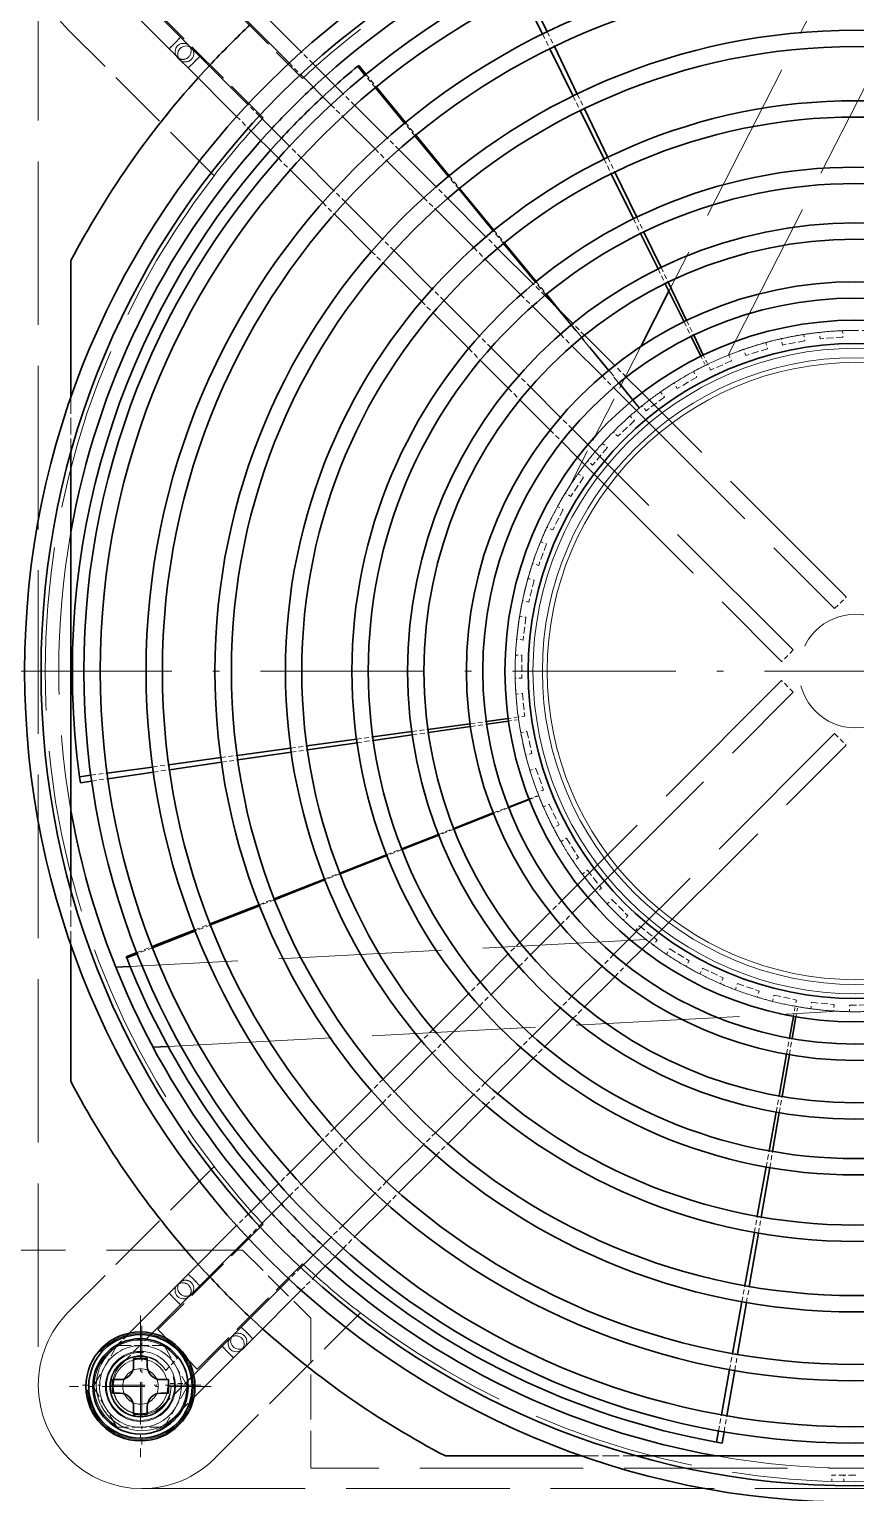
# Model space of a CAD drawing. Extents: x 23 to 587, y 4 to 413.
# Drawn here: x 282.1 to 312.4, y 178 to 231.7 of the extents above; entities that cross this region are included whole.
import ezdxf

# ---------------------------------------------------------------- set-up
doc = ezdxf.new("R2010")
doc.units = 0
doc.linetypes.add('DASHDOT', pattern=[18.5, 12, -3, 0.5, -3])
doc.linetypes.add('DASHED', pattern=[15, 12, -3])
doc.layers.get('0').update_dxf_attribs({"lineweight": 13})

# ---------------------------------------------------------------- blocks, each defined once
blk = doc.blocks.new('BLOCK350')
at = {"color": 7, "linetype": 'DASHDOT', "lineweight": 13}
blk.add_line((493.69, 153.4), (335.09, 153.4), dxfattribs=at)
blk = doc.blocks.new('BLOCK352')
at = {"color": 7, "linetype": 'DASHDOT', "lineweight": 13, "ltscale": 0.26}
for p, q in [((361.89, 106.1), (361.89, 95.7)), ((367.09, 100.9), (356.69, 100.9))]:
    blk.add_line(p, q, dxfattribs=at)
blk = doc.blocks.new('BLOCK361')
at = {"color": 7, "linetype": 'DASHDOT', "lineweight": 13, "ltscale": 0.21775}
for p, q in [((361.99, 105.36), (361.99, 96.65)), ((366.35, 101), (357.64, 101))]:
    blk.add_line(p, q, dxfattribs=at)
blk = doc.blocks.new('BLOCK372')
at = {"color": 7, "linetype": 'DASHED', "lineweight": 13}
for p, q in [((415.77, 210.88), (400.68, 181.27)), ((405.03, 176.58), (422.24, 210.36)), ((354.39, 205.8), (354.39, 101)), ((397.77, 173.06), (412.84, 157.99)), ((413.69, 158.84), (398.71, 173.82)), ((409.8, 154.95), (394.73, 170.02)), ((393.97, 169.08), (408.95, 154.1)), ((408.95, 152.7), (393.97, 137.72)), ((394.73, 136.78), (409.8, 151.85)), ((412.84, 148.81), (397.77, 133.74)), ((398.71, 132.98), (413.69, 147.96)), ((399, 133.7), (361.13, 131.72)), ((363.92, 125.86), (413.11, 128.43)), ((119.39, 110.9), (369.39, 110.9)), ((454.39, 94.9), (374.39, 94.9)), ((361.99, 93.4), (466.79, 93.4))]:
    blk.add_line(p, q, dxfattribs=at)
at = {"color": 7, "linetype": 'DASHED', "lineweight": 13, "ltscale": 0.273504}
for p, q in [((366.06, 204.63), (373.79, 196.9)), ((370.89, 194), (363.16, 201.73)), ((370.89, 112.8), (363.16, 105.07)), ((366.06, 102.17), (373.79, 109.9))]:
    blk.add_line(p, q, dxfattribs=at)
at = {"color": 7, "lineweight": 35, "ltscale": 0.08447}
for p, q in [((389.92, 203.17), (391.41, 200.14)), ((390.28, 203.35), (391.75, 200.31)), ((381.28, 193.61), (379.13, 196.21)), ((379.2, 196.27), (381.34, 193.66)), ((359.43, 145.91), (362.78, 146.36)), ((359.49, 145.5), (362.84, 145.99)), ((362.74, 133.18), (365.89, 134.41)), ((365.92, 134.33), (362.78, 133.1)), ((404.53, 98.82), (405.13, 102.14)), ((404.93, 98.75), (405.51, 102.08))]:
    blk.add_line(p, q, dxfattribs=at)
at = {"color": 7, "lineweight": 35, "ltscale": 0.103372}
for p, q in [((361.07, 201.99), (363.99, 199.06)), ((363.99, 107.74), (361.07, 104.81)), ((365.8, 100.08), (368.73, 103))]:
    blk.add_line(p, q, dxfattribs=at)
at = {"color": 7, "lineweight": 35, "ltscale": 0.07369}
for p, q in [((364.84, 199.91), (362.75, 201.99)), ((362.75, 104.81), (364.84, 106.89)), ((367.88, 103.85), (365.8, 101.76))]:
    blk.add_line(p, q, dxfattribs=at)
at = {"color": 7, "lineweight": 35, "ltscale": 0.125868}
for p, q in [((373.69, 198.84), (370.13, 202.4)), ((365.39, 197.66), (368.95, 194.1))]:
    blk.add_line(p, q, dxfattribs=at)
at = {"color": 7, "lineweight": 35, "ltscale": 0.124515}
for p, q in [((369.28, 201.55), (372.8, 198.03)), ((369.76, 194.99), (366.24, 198.51)), ((366.24, 108.29), (369.76, 111.81)), ((372.8, 108.77), (369.28, 105.25))]:
    blk.add_line(p, q, dxfattribs=at)
at = {"color": 7, "linetype": 'DASHED', "lineweight": 13, "ltscale": 0.377304}
for p, q in [((367.29, 189.75), (356.62, 200.43)), ((367.29, 117.05), (356.62, 106.37)), ((367.36, 95.63), (378.04, 106.3))]:
    blk.add_line(p, q, dxfattribs=at)
at = {"color": 7, "lineweight": 13, "ltscale": 0.015}
for p, q in [((364.84, 199.91), (364.41, 199.49)), ((364.41, 199.49), (363.99, 199.06)), ((365.82, 198.08), (365.39, 197.66)), ((366.24, 198.51), (365.82, 198.08)), ((365.82, 108.72), (365.39, 109.14)), ((366.24, 108.29), (365.82, 108.72)), ((364.41, 107.31), (363.99, 107.74)), ((364.84, 106.89), (364.41, 107.31)), ((369.28, 105.25), (369.71, 104.83)), ((369.71, 104.83), (370.13, 104.4)), ((367.88, 103.85), (368.3, 103.42)), ((368.3, 103.42), (368.73, 103))]:
    blk.add_line(p, q, dxfattribs=at)
at = {"color": 7, "linetype": 'DASHED', "lineweight": 13, "ltscale": 0.015}
for p, q in [((364.84, 199.91), (364.41, 199.49)), ((364.41, 199.49), (363.99, 199.06)), ((365.82, 198.08), (365.39, 197.66)), ((366.24, 198.51), (365.82, 198.08)), ((365.82, 108.72), (365.39, 109.14)), ((366.24, 108.29), (365.82, 108.72)), ((364.41, 107.31), (363.99, 107.74)), ((364.84, 106.89), (364.41, 107.31)), ((369.28, 105.25), (369.71, 104.83)), ((369.71, 104.83), (370.13, 104.4)), ((367.88, 103.85), (368.3, 103.42)), ((368.3, 103.42), (368.73, 103))]:
    blk.add_line(p, q, dxfattribs=at)
at = {"color": 7, "lineweight": 35, "ltscale": 0.021505}
for p, q in [((365.45, 199.3), (364.84, 199.91)), ((365.39, 197.66), (364.78, 198.27))]:
    blk.add_line(p, q, dxfattribs=at)
at = {"color": 7, "linetype": 'DASHED', "lineweight": 13, "ltscale": 0.03}
for p, q in [((391.41, 200.14), (391.94, 199.06)), ((391.75, 200.31), (392.27, 199.23)), ((379.13, 196.21), (378.37, 197.14)), ((378.44, 197.2), (379.2, 196.27)), ((393.64, 195.6), (394.17, 194.53)), ((393.95, 195.75), (394.47, 194.67)), ((382.04, 192.68), (381.28, 193.61)), ((381.34, 193.66), (382.1, 192.73)), ((395.92, 190.97), (396.45, 189.89)), ((396.19, 191.1), (396.72, 190.02)), ((385.26, 188.78), (384.49, 189.7)), ((384.55, 189.75), (385.31, 188.82)), ((398.07, 186.59), (398.6, 185.51)), ((398.32, 186.7), (398.84, 185.62)), ((388.54, 184.79), (387.78, 185.71)), ((387.83, 185.76), (388.59, 184.83)), ((399.88, 182.91), (400.41, 181.83)), ((400.1, 183.02), (400.62, 181.94)), ((391.64, 181.02), (390.88, 181.95)), ((390.93, 181.98), (391.69, 181.06)), ((401.79, 179.03), (402.31, 177.96)), ((401.97, 179.13), (402.5, 178.05)), ((412.84, 157.99), (413.69, 158.84)), ((409.8, 154.95), (408.95, 154.1)), ((409.8, 151.85), (408.95, 152.7)), ((386.09, 149.54), (387.28, 149.7)), ((386.12, 149.33), (387.3, 149.5)), ((377.75, 148.4), (378.94, 148.57)), ((377.79, 148.14), (378.97, 148.31)), ((381.81, 148.96), (382.99, 149.12)), ((381.84, 148.72), (383.03, 148.89)), ((412.84, 148.81), (413.69, 147.96)), ((367.79, 147.05), (368.98, 147.21)), ((372.91, 147.75), (374.1, 147.91)), ((372.95, 147.44), (374.14, 147.61)), ((362.78, 146.36), (363.97, 146.53)), ((362.84, 145.99), (364.02, 146.16)), ((367.84, 146.71), (369.03, 146.88)), ((358.25, 145.75), (359.43, 145.91)), ((358.3, 145.33), (359.49, 145.5)), ((387.79, 142.99), (388.91, 143.42)), ((388.92, 143.38), (387.81, 142.94)), ((383.77, 141.41), (384.89, 141.85)), ((384.9, 141.8), (383.79, 141.36)), ((379.96, 139.92), (381.07, 140.36)), ((381.09, 140.3), (379.98, 139.86)), ((375.41, 138.14), (376.53, 138.58)), ((376.55, 138.52), (375.43, 138.08)), ((370.6, 136.25), (371.71, 136.69)), ((371.74, 136.62), (370.62, 136.18)), ((365.89, 134.41), (367.01, 134.85)), ((367.04, 134.77), (365.92, 134.33)), ((361.63, 132.74), (362.74, 133.18)), ((362.78, 133.1), (361.66, 132.66)), ((409.31, 125.29), (409.53, 126.47)), ((409.52, 125.25), (409.72, 126.44)), ((408.55, 121.04), (408.76, 122.22)), ((408.78, 121), (408.99, 122.18)), ((407.82, 117.01), (408.03, 118.19)), ((408.09, 116.96), (408.29, 118.14)), ((406.95, 112.2), (407.16, 113.39)), ((407.25, 112.15), (407.46, 113.33)), ((406.03, 107.12), (406.25, 108.3)), ((406.37, 107.06), (406.58, 108.24)), ((405.13, 102.14), (405.35, 103.32)), ((405.51, 102.08), (405.71, 103.26)), ((404.32, 97.64), (404.53, 98.82)), ((404.73, 97.57), (404.93, 98.75))]:
    blk.add_line(p, q, dxfattribs=at)
at = {"color": 7, "lineweight": 35, "ltscale": 0.021503}
for p, q in [((364.6, 198.45), (363.99, 199.06)), ((366.24, 198.51), (365.63, 199.12))]:
    blk.add_line(p, q, dxfattribs=at)
at = {"color": 7, "lineweight": 35, "ltscale": 0.006564}
for p, q in [((365.63, 199.12), (365.45, 199.3)), ((364.78, 198.27), (364.6, 198.45)), ((364.6, 108.35), (364.78, 108.53)), ((365.45, 107.5), (365.63, 107.68)), ((368.67, 104.64), (368.49, 104.46)), ((369.52, 103.79), (369.34, 103.61))]:
    blk.add_line(p, q, dxfattribs=at)
at = {"color": 7, "linetype": 'DASHED', "lineweight": 13, "ltscale": 0.030046}
for p, q in [((374.54, 197.99), (373.69, 198.84)), ((368.95, 194.1), (369.8, 193.25)), ((369.8, 113.55), (368.95, 112.7)), ((373.69, 107.96), (374.54, 108.81))]:
    blk.add_line(p, q, dxfattribs=at)
at = {"color": 7, "lineweight": 35, "ltscale": 0.096389}
for p, q in [((391.94, 199.06), (393.64, 195.6)), ((392.27, 199.23), (393.95, 195.75))]:
    blk.add_line(p, q, dxfattribs=at)
at = {"color": 7, "linetype": 'DASHED', "lineweight": 13, "ltscale": 0.030019}
for p, q in [((372.8, 198.03), (373.65, 197.18)), ((370.61, 194.14), (369.76, 194.99)), ((369.76, 111.81), (370.61, 112.66)), ((373.65, 109.62), (372.8, 108.77))]:
    blk.add_line(p, q, dxfattribs=at)
at = {"color": 7, "lineweight": 35, "ltscale": 0.078526}
for p, q in [((376.76, 195.77), (374.54, 197.99)), ((369.8, 193.25), (372.02, 191.03)), ((372.02, 115.77), (369.8, 113.55)), ((374.54, 108.81), (376.76, 111.03))]:
    blk.add_line(p, q, dxfattribs=at)
at = {"color": 7, "lineweight": 35, "ltscale": 0.002277}
for p, q in [((377.91, 197.84), (377.84, 197.79)), ((360.85, 132.44), (360.88, 132.35))]:
    blk.add_line(p, q, dxfattribs=at)
at = {"color": 7, "lineweight": 35, "ltscale": 0.020895}
for p, q in [((378.37, 197.14), (377.84, 197.79)), ((377.91, 197.84), (378.44, 197.2))]:
    blk.add_line(p, q, dxfattribs=at)
at = {"color": 7, "lineweight": 35, "ltscale": 0.078449}
for p, q in [((373.65, 197.18), (375.87, 194.96)), ((372.83, 191.92), (370.61, 194.14)), ((370.61, 112.66), (372.83, 114.88)), ((375.87, 111.84), (373.65, 109.62))]:
    blk.add_line(p, q, dxfattribs=at)
at = {"color": 7, "linetype": 'DASHED', "lineweight": 13, "ltscale": 0.030054}
for p, q in [((377.61, 194.92), (376.76, 195.77)), ((372.02, 191.03), (372.87, 190.18)), ((372.87, 116.62), (372.02, 115.77)), ((376.76, 111.03), (377.61, 111.88))]:
    blk.add_line(p, q, dxfattribs=at)
at = {"color": 7, "linetype": 'DASHED', "lineweight": 13, "ltscale": 0.030022}
for p, q in [((375.87, 194.96), (376.72, 194.11)), ((373.68, 191.07), (372.83, 191.92)), ((372.83, 114.88), (373.68, 115.73)), ((376.72, 112.69), (375.87, 111.84))]:
    blk.add_line(p, q, dxfattribs=at)
at = {"color": 7, "lineweight": 35, "ltscale": 0.084635}
for p, q in [((380.01, 192.52), (377.61, 194.92)), ((372.87, 190.18), (375.27, 187.78)), ((375.27, 119.02), (372.87, 116.62)), ((377.61, 111.88), (380.01, 114.28))]:
    blk.add_line(p, q, dxfattribs=at)
at = {"color": 7, "lineweight": 35, "ltscale": 0.099193}
for p, q in [((394.17, 194.53), (395.92, 190.97)), ((394.47, 194.67), (396.19, 191.1)), ((387.78, 185.71), (385.26, 188.78)), ((385.31, 188.82), (387.83, 185.76)), ((368.98, 147.21), (372.91, 147.75)), ((369.03, 146.88), (372.95, 147.44)), ((371.71, 136.69), (375.41, 138.14)), ((375.43, 138.08), (371.74, 136.62)), ((406.25, 108.3), (406.95, 112.2)), ((406.58, 108.24), (407.25, 112.15))]:
    blk.add_line(p, q, dxfattribs=at)
at = {"color": 7, "lineweight": 35, "ltscale": 0.084538}
for p, q in [((376.72, 194.11), (379.11, 191.72)), ((376.07, 188.68), (373.68, 191.07)), ((373.68, 115.73), (376.07, 118.12)), ((379.11, 115.08), (376.72, 112.69))]:
    blk.add_line(p, q, dxfattribs=at)
at = {"color": 7, "linetype": 'DASHED', "lineweight": 13, "ltscale": 0.030064}
for p, q in [((380.86, 191.67), (380.01, 192.52)), ((375.27, 187.78), (376.12, 186.93)), ((376.12, 119.87), (375.27, 119.02)), ((380.01, 114.28), (380.86, 115.13))]:
    blk.add_line(p, q, dxfattribs=at)
at = {"color": 7, "lineweight": 35, "ltscale": 0.09639}
for p, q in [((384.49, 189.7), (382.04, 192.68)), ((382.1, 192.73), (384.55, 189.75)), ((363.97, 146.53), (367.79, 147.05)), ((364.02, 146.16), (367.84, 146.71)), ((367.01, 134.85), (370.6, 136.25)), ((370.62, 136.18), (367.04, 134.77)), ((405.35, 103.32), (406.03, 107.12)), ((405.71, 103.26), (406.37, 107.06))]:
    blk.add_line(p, q, dxfattribs=at)
at = {"color": 7, "linetype": 'DASHED', "lineweight": 13, "ltscale": 0.030026}
for p, q in [((379.11, 191.72), (379.96, 190.87)), ((376.92, 187.83), (376.07, 188.68)), ((376.07, 118.12), (376.92, 118.97)), ((379.96, 115.93), (379.11, 115.08))]:
    blk.add_line(p, q, dxfattribs=at)
at = {"color": 7, "lineweight": 35, "ltscale": 0.096616}
for p, q in [((383.59, 188.94), (380.86, 191.67)), ((376.12, 186.93), (378.85, 184.2)), ((378.85, 122.6), (376.12, 119.87)), ((380.86, 115.13), (383.59, 117.86))]:
    blk.add_line(p, q, dxfattribs=at)
at = {"color": 7, "lineweight": 35, "ltscale": 0.096483}
for p, q in [((379.96, 190.87), (382.69, 188.14)), ((379.65, 185.1), (376.92, 187.83)), ((376.92, 118.97), (379.65, 121.7)), ((382.69, 118.66), (379.96, 115.93))]:
    blk.add_line(p, q, dxfattribs=at)
at = {"color": 7, "lineweight": 35, "ltscale": 0.092058}
for p, q in [((396.45, 189.89), (398.07, 186.59)), ((396.72, 190.02), (398.32, 186.7)), ((390.88, 181.95), (388.54, 184.79)), ((388.59, 184.83), (390.93, 181.98)), ((374.1, 147.91), (377.75, 148.4)), ((374.14, 147.61), (377.79, 148.14)), ((376.53, 138.58), (379.96, 139.92)), ((379.98, 139.86), (376.55, 138.52)), ((407.16, 113.39), (407.82, 117.01)), ((407.46, 113.33), (408.09, 116.96))]:
    blk.add_line(p, q, dxfattribs=at)
at = {"color": 7, "linetype": 'DASHED', "lineweight": 13, "ltscale": 0.030032}
for p, q in [((382.69, 188.14), (383.54, 187.29)), ((380.5, 184.25), (379.65, 185.1)), ((379.65, 121.7), (380.5, 122.55)), ((383.54, 119.51), (382.69, 118.66))]:
    blk.add_line(p, q, dxfattribs=at)
at = {"color": 7, "linetype": 'DASHED', "lineweight": 13, "ltscale": 0.030078}
for p, q in [((384.44, 188.09), (383.59, 188.94)), ((378.85, 184.2), (379.7, 183.35)), ((379.7, 123.45), (378.85, 122.6)), ((383.59, 117.86), (384.44, 118.71))]:
    blk.add_line(p, q, dxfattribs=at)
at = {"color": 7, "lineweight": 35, "ltscale": 0.099485}
for p, q in [((387.25, 185.27), (384.44, 188.09)), ((379.7, 183.35), (382.52, 180.54)), ((382.52, 126.26), (379.7, 123.45)), ((384.44, 118.71), (387.25, 121.53))]:
    blk.add_line(p, q, dxfattribs=at)
at = {"color": 7, "lineweight": 35, "ltscale": 0.099313}
for p, q in [((383.54, 187.29), (386.35, 184.48)), ((383.31, 181.44), (380.5, 184.25)), ((380.5, 122.55), (383.31, 125.36)), ((386.35, 122.32), (383.54, 119.51))]:
    blk.add_line(p, q, dxfattribs=at)
at = {"color": 7, "linetype": 'DASHED', "lineweight": 13, "ltscale": 0.030099}
for p, q in [((388.1, 184.42), (387.25, 185.27)), ((382.52, 180.54), (383.37, 179.69)), ((383.37, 127.11), (382.52, 126.26)), ((387.25, 121.53), (388.1, 122.38))]:
    blk.add_line(p, q, dxfattribs=at)
at = {"color": 7, "lineweight": 35, "ltscale": 0.072355}
for p, q in [((398.6, 185.51), (399.88, 182.91)), ((398.84, 185.62), (400.1, 183.02)), ((378.94, 148.57), (381.81, 148.96)), ((378.97, 148.31), (381.84, 148.72)), ((381.07, 140.36), (383.77, 141.41)), ((383.79, 141.36), (381.09, 140.3)), ((408.03, 118.19), (408.55, 121.04)), ((408.29, 118.14), (408.78, 121))]:
    blk.add_line(p, q, dxfattribs=at)
at = {"color": 7, "linetype": 'DASHED', "lineweight": 13, "ltscale": 0.030041}
for p, q in [((386.35, 184.48), (387.2, 183.63)), ((384.16, 180.59), (383.31, 181.44)), ((383.31, 125.36), (384.16, 126.21)), ((387.2, 123.17), (386.35, 122.32))]:
    blk.add_line(p, q, dxfattribs=at)
at = {"color": 7, "lineweight": 35, "ltscale": 0.092404}
for p, q in [((390.72, 181.81), (388.1, 184.42)), ((383.37, 179.69), (385.98, 177.07)), ((385.98, 129.73), (383.37, 127.11)), ((388.1, 122.38), (390.72, 124.99))]:
    blk.add_line(p, q, dxfattribs=at)
at = {"color": 7, "lineweight": 35, "ltscale": 0.250989}
blk.add_line((356.79, 183.52), (356.79, 173.48), dxfattribs=at)
at = {"color": 7, "lineweight": 35, "ltscale": 0.0922}
for p, q in [((387.2, 183.63), (389.81, 181.02)), ((386.77, 177.98), (384.16, 180.59)), ((384.16, 126.21), (386.77, 128.82)), ((389.81, 125.78), (387.2, 123.17))]:
    blk.add_line(p, q, dxfattribs=at)
at = {"color": 7, "linetype": 'DASHED', "lineweight": 13, "ltscale": 0.030128}
for p, q in [((391.57, 180.96), (390.72, 181.81)), ((385.98, 177.07), (386.83, 176.22)), ((386.83, 130.58), (385.98, 129.73)), ((390.72, 124.99), (391.57, 125.84))]:
    blk.add_line(p, q, dxfattribs=at)
at = {"color": 7, "lineweight": 35, "ltscale": 0.078001}
for p, q in [((400.41, 181.83), (401.79, 179.03)), ((400.62, 181.94), (401.97, 179.13)), ((382.99, 149.12), (386.09, 149.54)), ((383.03, 148.89), (386.12, 149.33)), ((384.89, 141.85), (387.79, 142.99)), ((387.81, 142.94), (384.9, 141.8)), ((408.76, 122.22), (409.31, 125.29)), ((408.99, 122.18), (409.52, 125.25))]:
    blk.add_line(p, q, dxfattribs=at)
at = {"color": 7, "linetype": 'DASHED', "lineweight": 13, "ltscale": 0.030053}
for p, q in [((389.81, 181.02), (390.66, 180.17)), ((387.62, 177.13), (386.77, 177.98)), ((386.77, 128.82), (387.62, 129.67)), ((390.66, 126.63), (389.81, 125.78))]:
    blk.add_line(p, q, dxfattribs=at)
at = {"color": 7, "lineweight": 35, "ltscale": 0.072702}
for p, q in [((393.63, 178.9), (391.57, 180.96)), ((386.83, 176.22), (388.89, 174.16)), ((388.89, 132.64), (386.83, 130.58)), ((391.57, 125.84), (393.63, 127.9))]:
    blk.add_line(p, q, dxfattribs=at)
at = {"color": 7, "lineweight": 35, "ltscale": 0.024928}
blk.add_line((392.28, 180.25), (391.64, 181.02), dxfattribs=at)
at = {"color": 7, "lineweight": 35, "ltscale": 0.03893}
blk.add_line((391.69, 181.06), (392.68, 179.85), dxfattribs=at)
at = {"color": 7, "lineweight": 35, "ltscale": 0.113808}
blk.add_line((400.68, 181.27), (398.62, 177.22), dxfattribs=at)
at = {"color": 7, "lineweight": 35, "ltscale": 0.072497}
for p, q in [((390.66, 180.17), (392.71, 178.12)), ((389.67, 175.08), (387.62, 177.13)), ((387.62, 129.67), (389.67, 131.72)), ((392.71, 128.68), (390.66, 126.63))]:
    blk.add_line(p, q, dxfattribs=at)
at = {"color": 7, "linetype": 'DASHED', "lineweight": 13, "ltscale": 0.244566}
blk.add_line((398.5, 172.7), (392.28, 180.25), dxfattribs=at)
at = {"color": 7, "linetype": 'DASHED', "lineweight": 13, "ltscale": 0.230564}
blk.add_line((392.68, 179.85), (398.53, 172.72), dxfattribs=at)
at = {"color": 7, "linetype": 'DASHED', "lineweight": 13, "ltscale": 0.030163}
for p, q in [((394.48, 178.05), (393.63, 178.9)), ((388.89, 174.16), (389.74, 173.31)), ((389.74, 133.49), (388.89, 132.64)), ((393.63, 127.9), (394.48, 128.75))]:
    blk.add_line(p, q, dxfattribs=at)
at = {"color": 7, "linetype": 'DASHED', "lineweight": 13, "ltscale": 0.011774}
for p, q in [((413.42, 178.38), (413.45, 177.91)), ((407.78, 177.51), (407.92, 177.06)), ((409.01, 177.33), (408.92, 177.8)), ((410.58, 178.11), (410.66, 177.64)), ((411.78, 177.79), (411.74, 178.26)), ((405.08, 176.6), (405.27, 176.17)), ((406.32, 176.56), (406.18, 177.01)), ((402.49, 175.39), (402.73, 174.98)), ((403.73, 175.49), (403.54, 175.92)), ((401.28, 174.13), (401.04, 174.54)), ((400.07, 173.89), (400.35, 173.51)), ((397.82, 172.12), (398.15, 171.78)), ((399, 172.5), (398.72, 172.88)), ((396.93, 170.63), (396.6, 170.97)), ((395.8, 170.11), (396.16, 169.81)), ((395.08, 168.52), (394.72, 168.83)), ((394.01, 167.88), (394.41, 167.62)), ((393.48, 166.22), (393.09, 166.48)), ((392.5, 165.47), (392.91, 165.25)), ((392.15, 163.76), (391.73, 163.97)), ((391.26, 162.89), (391.7, 162.73)), ((391.12, 161.15), (390.68, 161.32)), ((390.33, 160.19), (390.79, 160.08)), ((390.39, 158.45), (389.93, 158.56)), ((389.71, 157.41), (390.18, 157.35)), ((389.97, 155.68), (389.5, 155.74)), ((389.42, 154.57), (389.89, 154.56)), ((389.87, 152.88), (389.4, 152.89)), ((389.45, 151.71), (389.92, 151.76)), ((390.09, 150.09), (389.62, 150.04)), ((389.8, 148.88), (390.26, 148.98)), ((390.62, 147.34), (390.16, 147.24)), ((390.48, 146.11), (390.92, 146.26)), ((391.47, 144.67), (391.02, 144.52)), ((391.46, 143.43), (391.89, 143.63)), ((392.61, 142.11), (392.19, 141.91)), ((392.75, 140.88), (393.15, 141.13)), ((394.04, 139.71), (393.64, 139.46)), ((394.32, 138.5), (394.69, 138.79)), ((395.73, 137.48), (395.36, 137.18)), ((396.15, 136.31), (396.48, 136.64)), ((397.67, 135.45), (397.34, 135.12)), ((398.22, 134.34), (398.51, 134.71)), ((399.82, 133.66), (399.53, 133.29)), ((400.49, 132.62), (400.74, 133.02)), ((402.17, 132.13), (401.92, 131.73)), ((402.95, 131.17), (403.15, 131.6)), ((404.67, 130.88), (404.47, 130.45)), ((405.56, 130.01), (405.71, 130.46)), ((407.3, 129.92), (407.15, 129.47)), ((408.29, 129.16), (408.39, 129.62)), ((410.03, 129.26), (409.93, 128.8)), ((411.09, 128.62), (411.14, 129.09)), ((412.81, 128.92), (412.76, 128.45)), ((413.94, 128.4), (413.93, 128.88))]:
    blk.add_line(p, q, dxfattribs=at)
at = {"color": 7, "linetype": 'DASHED', "lineweight": 13, "ltscale": 0.030067}
for p, q in [((392.71, 178.12), (393.56, 177.27)), ((390.52, 174.23), (389.67, 175.08)), ((389.67, 131.72), (390.52, 132.57)), ((393.56, 129.53), (392.71, 128.68))]:
    blk.add_line(p, q, dxfattribs=at)
at = {"color": 7, "linetype": 'DASHED', "lineweight": 13, "ltscale": 0.286765}
blk.add_line((398.62, 177.22), (393.41, 167), dxfattribs=at)
at = {"color": 7, "lineweight": 35, "ltscale": 0.078201}
for p, q in [((393.56, 177.27), (395.77, 175.06)), ((392.73, 172.02), (390.52, 174.23)), ((390.52, 132.57), (392.73, 134.78)), ((395.77, 131.74), (393.56, 129.53))]:
    blk.add_line(p, q, dxfattribs=at)
at = {"color": 7, "lineweight": 35, "ltscale": 0.078489}
for p, q in [((396.7, 175.83), (394.48, 178.05)), ((389.74, 173.31), (391.96, 171.09)), ((391.96, 135.71), (389.74, 133.49)), ((394.48, 128.75), (396.7, 130.97))]:
    blk.add_line(p, q, dxfattribs=at)
at = {"color": 7, "lineweight": 35, "ltscale": 0.040387}
for p, q in [((402.31, 177.96), (403.03, 176.51)), ((402.5, 178.05), (403.2, 176.59)), ((387.28, 149.7), (388.88, 149.92)), ((387.3, 149.5), (388.9, 149.73)), ((388.91, 143.42), (390.41, 144.01)), ((390.43, 143.97), (388.92, 143.38)), ((409.53, 126.47), (409.81, 128.06)), ((409.72, 126.44), (410, 128.03))]:
    blk.add_line(p, q, dxfattribs=at)
at = {"color": 7, "linetype": 'DASHED', "lineweight": 13, "ltscale": 0.042008}
for p, q in [((410.66, 177.64), (409.01, 177.33)), ((413.45, 177.91), (411.78, 177.79)), ((405.27, 176.17), (403.73, 175.49)), ((407.92, 177.06), (406.32, 176.56)), ((402.73, 174.98), (401.28, 174.13)), ((400.35, 173.51), (399, 172.5)), ((398.15, 171.78), (396.93, 170.63)), ((396.16, 169.81), (395.08, 168.52)), ((394.41, 167.62), (393.48, 166.22)), ((392.91, 165.25), (392.15, 163.76)), ((391.7, 162.73), (391.12, 161.15)), ((390.79, 160.08), (390.39, 158.45)), ((390.18, 157.35), (389.97, 155.68)), ((389.89, 154.56), (389.87, 152.88)), ((389.92, 151.76), (390.09, 150.09)), ((390.26, 148.98), (390.62, 147.34)), ((390.92, 146.26), (391.47, 144.67)), ((391.89, 143.63), (392.61, 142.11)), ((393.15, 141.13), (394.04, 139.71)), ((394.69, 138.79), (395.73, 137.48)), ((396.48, 136.64), (397.67, 135.45)), ((398.51, 134.71), (399.82, 133.66)), ((400.74, 133.02), (402.17, 132.13)), ((403.15, 131.6), (404.67, 130.88)), ((405.71, 130.46), (407.3, 129.92)), ((408.39, 129.62), (410.03, 129.26)), ((411.14, 129.09), (412.81, 128.92)), ((413.93, 128.88), (415.61, 128.9))]:
    blk.add_line(p, q, dxfattribs=at)
at = {"color": 7, "linetype": 'DASHED', "lineweight": 13, "ltscale": 0.01875}
for p, q in [((403.03, 176.51), (403.36, 175.83)), ((403.2, 176.59), (403.52, 175.91)), ((388.88, 149.92), (389.62, 150.02)), ((388.9, 149.73), (389.64, 149.84)), ((390.41, 144.01), (391.11, 144.29)), ((391.13, 144.25), (390.43, 143.97)), ((409.81, 128.06), (409.95, 128.8)), ((410, 128.03), (410.13, 128.77))]:
    blk.add_line(p, q, dxfattribs=at)
at = {"color": 7, "linetype": 'DASHED', "lineweight": 13, "ltscale": 0.030218}
for p, q in [((397.55, 174.97), (396.7, 175.83)), ((391.96, 171.09), (392.82, 170.24)), ((392.82, 136.56), (391.96, 135.71)), ((396.7, 130.97), (397.55, 131.83))]:
    blk.add_line(p, q, dxfattribs=at)
at = {"color": 7, "linetype": 'DASHED', "lineweight": 13, "ltscale": 0.030089}
for p, q in [((395.77, 175.06), (396.62, 174.21)), ((393.58, 171.17), (392.73, 172.02)), ((392.73, 134.78), (393.58, 135.63)), ((396.62, 132.59), (395.77, 131.74))]:
    blk.add_line(p, q, dxfattribs=at)
at = {"color": 7, "lineweight": 35, "ltscale": 0.04052}
for p, q in [((396.62, 174.21), (397.77, 173.06)), ((394.73, 170.02), (393.58, 171.17)), ((393.58, 135.63), (394.73, 136.78)), ((397.77, 133.74), (396.62, 132.59))]:
    blk.add_line(p, q, dxfattribs=at)
at = {"color": 7, "lineweight": 35, "ltscale": 0.040712}
for p, q in [((398.71, 173.82), (397.55, 174.97)), ((392.82, 170.24), (393.97, 169.08)), ((393.97, 137.72), (392.82, 136.56)), ((397.55, 131.83), (398.71, 132.98))]:
    blk.add_line(p, q, dxfattribs=at)
at = {"color": 7, "linetype": 'DASHED', "lineweight": 13, "ltscale": 0.100244}
for p, q in [((356.79, 173.48), (356.79, 169.47)), ((356.79, 137.33), (356.79, 133.32)), ((394.31, 95.8), (398.32, 95.8))]:
    blk.add_line(p, q, dxfattribs=at)
at = {"color": 7, "lineweight": 35}
for p, q in [((356.79, 169.47), (356.79, 137.33)), ((398.32, 95.8), (430.46, 95.8))]:
    blk.add_line(p, q, dxfattribs=at)
at = {"color": 7, "lineweight": 35, "ltscale": 0.020896}
for p, q in [((357.42, 145.63), (358.25, 145.75)), ((357.48, 145.21), (358.3, 145.33)), ((360.85, 132.44), (361.63, 132.74)), ((361.66, 132.66), (360.88, 132.35)), ((404.17, 96.82), (404.32, 97.64)), ((404.59, 96.74), (404.73, 97.57))]:
    blk.add_line(p, q, dxfattribs=at)
at = {"color": 7, "lineweight": 35, "ltscale": 0.010543}
for p, q in [((357.42, 145.63), (357.48, 145.21)), ((404.17, 96.82), (404.59, 96.74))]:
    blk.add_line(p, q, dxfattribs=at)
at = {"color": 7, "lineweight": 35, "ltscale": 0.25099}
for p, q in [((356.79, 133.32), (356.79, 123.28)), ((384.27, 95.8), (394.31, 95.8))]:
    blk.add_line(p, q, dxfattribs=at)
at = {"color": 7, "lineweight": 35, "ltscale": 0.026437}
blk.add_line((361.13, 131.72), (360.08, 131.66), dxfattribs=at)
at = {"color": 7, "lineweight": 35, "ltscale": 0.027671}
blk.add_line((362.81, 125.8), (363.92, 125.86), dxfattribs=at)
at = {"color": 7, "lineweight": 35, "ltscale": 0.125869}
for p, q in [((368.95, 112.7), (365.39, 109.14)), ((370.13, 104.4), (373.69, 107.96))]:
    blk.add_line(p, q, dxfattribs=at)
at = {"color": 7, "linetype": 'DASHED', "lineweight": 13, "ltscale": 0.176777}
blk.add_line((369.39, 110.9), (374.39, 105.9), dxfattribs=at)
at = {"color": 7, "lineweight": 35, "ltscale": 0.021507}
for p, q in [((364.78, 108.53), (365.39, 109.14)), ((364.84, 106.89), (365.45, 107.5)), ((369.28, 105.25), (368.67, 104.64)), ((369.34, 103.61), (368.73, 103))]:
    blk.add_line(p, q, dxfattribs=at)
at = {"color": 7, "lineweight": 35, "ltscale": 0.0215}
for p, q in [((363.99, 107.74), (364.6, 108.35)), ((365.63, 107.68), (366.24, 108.29)), ((368.49, 104.46), (367.88, 103.85)), ((370.13, 104.4), (369.52, 103.79))]:
    blk.add_line(p, q, dxfattribs=at)
at = {"color": 7, "linetype": 'DASHED', "lineweight": 13, "ltscale": 0.275}
blk.add_line((374.39, 105.9), (374.39, 94.9), dxfattribs=at)
at = {"color": 7, "linetype": 'DASHED', "lineweight": 13, "ltscale": 0.051108}
for p, q in [((361.07, 104.81), (359.62, 103.37)), ((364.36, 98.63), (365.8, 100.08))]:
    blk.add_line(p, q, dxfattribs=at)
at = {"color": 7, "linetype": 'DASHED', "lineweight": 13, "ltscale": 0.080791}
for p, q in [((360.47, 102.52), (362.75, 104.81)), ((365.8, 101.76), (363.51, 99.48))]:
    blk.add_line(p, q, dxfattribs=at)
at = {"color": 7, "linetype": 'DASHED', "lineweight": 13, "ltscale": 0.102547}
blk.add_line((363.16, 105.07), (366.06, 102.17), dxfattribs=at)
at = {"color": 7, "linetype": 'DASHED', "lineweight": 13, "ltscale": 0.086603}
for p, q in [((358.43, 100.9), (360.16, 103.9)), ((360.16, 103.9), (363.62, 103.9)), ((363.62, 103.9), (365.35, 100.9)), ((360.16, 97.9), (358.43, 100.9)), ((365.35, 100.9), (363.62, 97.9)), ((363.62, 97.9), (360.16, 97.9))]:
    blk.add_line(p, q, dxfattribs=at)
at = {"color": 7, "lineweight": 35, "ltscale": 0.01375}
for p, q in [((361.39, 102.95), (361.39, 102.4)), ((362.39, 102.95), (362.39, 102.4)), ((360.39, 101.4), (359.84, 101.4)), ((363.94, 101.4), (363.39, 101.4)), ((360.39, 100.4), (359.84, 100.4)), ((363.94, 100.4), (363.39, 100.4)), ((361.39, 99.4), (361.39, 98.85)), ((362.39, 99.4), (362.39, 98.85))]:
    blk.add_line(p, q, dxfattribs=at)
at = {"color": 7, "lineweight": 35, "ltscale": 0.025}
for p, q in [((362.39, 102.95), (361.39, 102.95)), ((359.84, 101.4), (359.84, 100.4)), ((363.94, 101.4), (363.94, 100.4)), ((362.39, 98.85), (361.39, 98.85))]:
    blk.add_line(p, q, dxfattribs=at)
at = {"color": 7, "linetype": 'DASHED', "lineweight": 13, "ltscale": 0.030592}
blk.add_line((363.75, 102.07), (364.6, 102.96), dxfattribs=at)
at = {"color": 7, "linetype": 'DASHED', "lineweight": 13, "ltscale": 0.030093}
blk.add_line((364.08, 101.12), (365.28, 101.12), dxfattribs=at)
at = {"color": 7, "linetype": 'DASHED', "lineweight": 13, "ltscale": 0.011856}
blk.add_line((412.64, 93.93), (412.64, 94.4), dxfattribs=at)
at = {"color": 7, "linetype": 'DASHED', "lineweight": 13, "ltscale": 0.043763}
blk.add_line((414.39, 94.4), (412.64, 94.4), dxfattribs=at)
at = {"color": 7, "linetype": 'DASHED', "lineweight": 13, "ltscale": 0.012337}
blk.add_line((413.51, 93.91), (413.51, 94.4), dxfattribs=at)
at = {"color": 7, "lineweight": 35}
for centre, radius in [((414.39, 153.4), 61), ((414.39, 153.4), 59.8), ((414.39, 153.4), 56.66), ((414.39, 153.4), 55.46), ((414.39, 153.4), 52.09), ((414.39, 153.4), 50.89), ((414.39, 153.4), 47.03), ((414.39, 153.4), 45.83), ((414.39, 153.4), 41.86), ((414.39, 153.4), 40.66), ((414.39, 153.4), 36.98), ((414.39, 153.4), 35.78), ((414.39, 153.4), 32.89), ((414.39, 153.4), 31.69), ((414.39, 153.4), 28.57), ((414.39, 153.4), 27.37), ((414.39, 153.4), 25.75), ((414.39, 153.4), 24.04), ((361.89, 100.9), 4), ((361.89, 100.9), 3.8), ((361.89, 100.9), 3.5)]:
    blk.add_circle(centre, radius, dxfattribs=at)
at = {"color": 7, "lineweight": 13}
for centre, radius in [((414.39, 153.4), 23.69), ((414.39, 153.4), 23), ((414.39, 153.4), 22.65), ((361.89, 100.9), 2.57)]:
    blk.add_circle(centre, radius, dxfattribs=at)
at = {"color": 7, "linetype": 'DASHED', "lineweight": 13}
for centre, radius in [((414.39, 153.4), 4.17), ((361.89, 100.9), 3.9), ((361.89, 100.9), 2.5), ((361.89, 100.9), 2.25), ((361.89, 100.9), 2.25), ((361.89, 100.9), 2), ((361.89, 100.9), 2), ((361.89, 100.9), 1.3)]:
    blk.add_circle(centre, radius, dxfattribs=at)
at = {"color": 7, "lineweight": 35}
for centre, radius, start, end in [((414.39, 153.4), 58.5, 100.0633, 131.7172), ((414.39, 153.4), 65, 133.1045, 136.8955), ((414.39, 153.4), 57.5, 129.4731, 131.66), ((414.39, 153.4), 65, 137.9542, 152.3939), ((414.39, 153.4), 58.5, 132.8938, 137.1062), ((414.39, 153.4), 57.5, 132.8571, 137.1429), ((414.39, 153.4), 58.5, 138.2828, 169.9367), ((414.39, 153.4), 57.5, 138.34, 187.7635), ((414.39, 153.4), 58.5, 190.0633, 221.7172), ((414.39, 153.4), 57.5, 201.4731, 221.66), ((414.39, 153.4), 65, 207.6061, 222.0458), ((414.39, 153.4), 57.5, 222.8571, 227.1429), ((414.39, 153.4), 58.5, 222.8938, 227.1062), ((414.39, 153.4), 58.5, 228.2828, 259.9367), ((414.39, 153.4), 57.5, 228.34, 259.7635), ((414.39, 153.4), 65, 223.1045, 226.8955), ((414.39, 153.4), 65, 227.9542, 242.3939), ((360.39, 102.4), 1, 270, 360), ((363.39, 102.4), 1, 180, 270), ((360.39, 99.4), 1, 360, 90), ((363.39, 99.4), 1, 90, 180)]:
    blk.add_arc(centre, radius, start, end, dxfattribs=at)
at = {"color": 7, "linetype": 'DASHED', "lineweight": 13}
for centre, radius, start, end in [((361.99, 205.8), 7.6, 180, 225), ((414.39, 153.4), 59.5, 127.6615, 133.0246), ((414.39, 153.4), 65, 136.8955, 137.9542), ((414.39, 153.4), 58.5, 131.7172, 132.8938), ((414.39, 153.4), 57.5, 131.66, 132.8571), ((414.39, 153.4), 59.5, 136.9754, 142.3385), ((414.39, 153.4), 58.5, 137.1062, 138.2828), ((414.39, 153.4), 57.5, 137.1429, 138.34), ((414.39, 153.4), 59.5, 142.3385, 217.6615), ((414.39, 153.4), 25, 27.0539, 111.9922), ((414.39, 153.4), 25, 92.2302, 96.082), ((414.39, 153.4), 25, 89.5365, 92.2302), ((414.39, 153.4), 25, 105.3211, 109.1729), ((414.39, 153.4), 25, 102.6274, 105.3211), ((414.39, 153.4), 25, 98.7757, 102.6274), ((414.39, 153.4), 25, 96.082, 98.7757), ((414.39, 153.4), 25, 111.8666, 115.7183), ((414.39, 153.4), 25, 109.1729, 111.8666), ((414.39, 153.4), 25, 118.412, 122.2638), ((414.39, 153.4), 25, 115.7183, 118.412), ((414.39, 153.4), 25, 122.2638, 124.9575), ((414.39, 153.4), 25, 124.9575, 128.8093), ((414.39, 153.4), 25, 131.503, 135.3547), ((414.39, 153.4), 25, 128.8093, 131.503), ((414.39, 153.4), 25, 135.3547, 138.0484), ((414.39, 153.4), 25, 138.0484, 141.9002), ((414.39, 153.4), 25, 141.9002, 144.5939), ((414.39, 153.4), 25, 144.5939, 148.4456), ((414.39, 153.4), 25, 147.0539, 231.9922), ((414.39, 153.4), 25, 148.4456, 151.1393), ((414.39, 153.4), 25, 151.1393, 154.9911), ((414.39, 153.4), 58.5, 169.9367, 190.0633), ((414.39, 153.4), 25, 154.9911, 157.6848), ((414.39, 153.4), 25, 157.6848, 161.5365), ((414.39, 153.4), 25, 161.5365, 164.2302), ((414.39, 153.4), 25, 164.2302, 168.082), ((414.39, 153.4), 25, 168.082, 170.7757), ((414.39, 153.4), 25, 170.7757, 174.6274), ((414.39, 153.4), 25, 174.6274, 177.3211), ((414.39, 153.4), 25, 177.3211, 181.1729), ((414.39, 153.4), 25, 181.1729, 183.8666), ((414.39, 153.4), 25, 183.8666, 187.7183), ((414.39, 153.4), 25, 187.7183, 190.412), ((414.39, 153.4), 25, 267.0539, 351.9922), ((414.39, 153.4), 25, 190.412, 194.2638), ((414.39, 153.4), 25, 194.2638, 196.9575), ((414.39, 153.4), 25, 196.9575, 200.8093), ((414.39, 153.4), 25, 200.8093, 203.503), ((414.39, 153.4), 25, 203.503, 207.3547), ((414.39, 153.4), 25, 207.3547, 210.0484), ((414.39, 153.4), 25, 210.0484, 213.9002), ((414.39, 153.4), 25, 213.9002, 216.5939), ((414.39, 153.4), 25, 216.5939, 220.4456), ((414.39, 153.4), 25, 220.4456, 223.1393), ((414.39, 153.4), 25, 223.1393, 226.9911), ((414.39, 153.4), 25, 226.9911, 229.6848), ((414.39, 153.4), 25, 229.6848, 233.5365), ((414.39, 153.4), 25, 233.5365, 236.2302), ((414.39, 153.4), 25, 236.2302, 240.082), ((414.39, 153.4), 25, 240.082, 242.7757), ((414.39, 153.4), 25, 242.7757, 246.6274), ((414.39, 153.4), 25, 246.6274, 249.3211), ((414.39, 153.4), 25, 249.3211, 253.1729), ((414.39, 153.4), 25, 253.1729, 255.8666), ((414.39, 153.4), 25, 255.8666, 259.7183), ((414.39, 153.4), 25, 259.7183, 262.412), ((414.39, 153.4), 25, 262.412, 266.2638), ((414.39, 153.4), 25, 266.2638, 268.9575), ((414.39, 153.4), 25, 268.9575, 272.8093), ((414.39, 153.4), 59.5, 217.6615, 223.0246), ((414.39, 153.4), 57.5, 221.66, 222.8571), ((414.39, 153.4), 58.5, 221.7172, 222.8938), ((414.39, 153.4), 57.5, 227.1429, 228.34), ((414.39, 153.4), 65, 222.0458, 223.1045), ((414.39, 153.4), 59.5, 226.9754, 232.3385), ((414.39, 153.4), 58.5, 227.1062, 228.2828), ((361.99, 101), 7.6, 135, 180), ((414.39, 153.4), 65, 226.8955, 227.9542), ((414.39, 153.4), 59.5, 232.3385, 307.6615), ((361.89, 100.9), 3.4, 37.2252, 363.6284), ((361.99, 101), 3.35, 135, 315), ((361.89, 100.9), 3, 90.6795, 149.3181), ((361.89, 100.9), 3, 30, 89.3181), ((361.89, 100.9), 3, 150.6795, 208.6479), ((361.89, 100.9), 2.5, 151.3521, 157.5), ((361.89, 100.9), 2.2, 32.2038, 365.6128), ((361.99, 101), 2.15, 135, 315), ((361.89, 100.9), 3, 330.6795, 388.6479), ((361.99, 101), 7.6, 180, 270), ((361.89, 100.9), 3, 210, 269.3181), ((361.89, 100.9), 3, 270.6795, 329.3181), ((361.99, 101), 7.6, 270, 315), ((414.39, 153.4), 58.5, 259.9367, 280.0633)]:
    blk.add_arc(centre, radius, start, end, dxfattribs=at)
at = {"color": 7, "lineweight": 13}
for centre, major_axis, start_param, end_param in [((365.02, 198.88), (0.424, 0.424), 6.283101, 9.424694), ((365.21, 198.69), (0.424, 0.424), 0.802729, 3.141509), ((365.21, 198.69), (0.424, 0.424), 6.283101, 7.085914), ((365.21, 108.11), (0.424, -0.424), 3.141841, 6.283433), ((365.02, 107.92), (0.424, -0.424), 3.141841, 6.283433), ((368.91, 104.03), (-0.424, 0.424), 0.000248, 3.141841), ((369.1, 104.22), (-0.424, 0.424), 0.000248, 0.802729), ((369.1, 104.22), (-0.424, 0.424), 0.802729, 3.141841)]:
    blk.add_ellipse(centre, major_axis=major_axis, ratio=0.965926, start_param=start_param, end_param=end_param, dxfattribs=at)
at = {"color": 7, "linetype": 'DASHED', "lineweight": 13}
for centre, major_axis, start_param, end_param in [((365.21, 198.69), (0.424, 0.424), 3.141509, 6.283101), ((365.02, 198.88), (0.424, 0.424), 4.712389, 6.283101), ((365.02, 198.88), (0.424, 0.424), 3.141509, 4.712389), ((365.02, 107.92), (0.424, -0.424), 0.802729, 3.141841), ((365.21, 108.11), (0.424, -0.424), 1.570796, 3.141841), ((365.21, 108.11), (0.424, -0.424), 0.000248, 1.570796), ((365.02, 107.92), (0.424, -0.424), 0.000248, 0.802729), ((368.91, 104.03), (-0.424, 0.424), 3.141841, 6.283433), ((369.1, 104.22), (-0.424, 0.424), 3.141841, 6.283433)]:
    blk.add_ellipse(centre, major_axis=major_axis, ratio=0.965926, start_param=start_param, end_param=end_param, dxfattribs=at)

msp = doc.modelspace()

# ---------------------------------------------------------------- block references
at = {"lineweight": 0, "xscale": 0.5, "yscale": 0.5, "zscale": 0.5}
for name in ['BLOCK350', 'BLOCK372', 'BLOCK352', 'BLOCK361']:
    msp.add_blockref(name, (105.216, 131.474), dxfattribs=at)

doc.saveas('drawing.dxf')
